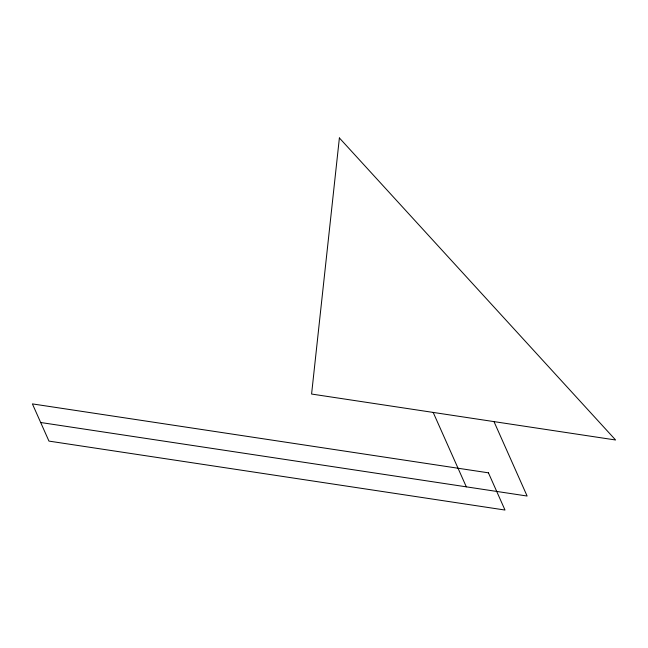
<?xml version="1.0" encoding="UTF-8"?>
<svg xmlns="http://www.w3.org/2000/svg" width="648" height="648" viewBox="0 0 648 648"><rect width="100%" height="100%" fill="white"/><g stroke="black" fill="none" stroke-linecap="round" stroke-linejoin="round"><path stroke-width="0.97" d="M40.678 422.504L527.116 496.028L493.995 421.613M433.188 412.42L466.309 486.834M339.39 137.959L311.583 394.041L615.6 439.992L339.39 137.959M488.43 472.829L32.4 403.898L48.956 441.102L504.995 510.041L488.43 472.829"/></g></svg>
